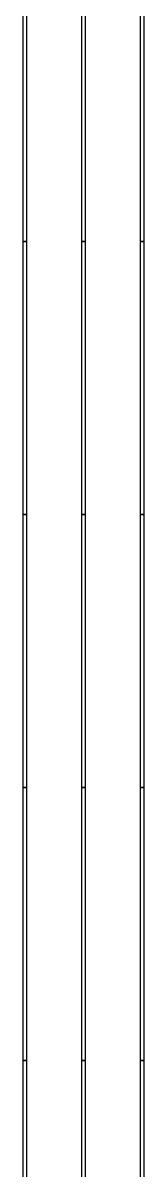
# Model space of a CAD drawing. Header units: millimetres. Extents: x -35150 to 1012618, y -518 to 497000.
# Drawn here: x -5547 to 5547, y 139955 to 245025 of the extents above; entities that cross this region are included whole.
import ezdxf

# ---------------------------------------------------------------- set-up
doc = ezdxf.new("R2010")
doc.units = ezdxf.units.MM
doc.layers.add('D-STR-STRC', color=7, linetype='Continuous', lineweight=25)

msp = doc.modelspace()

# ---------------------------------------------------------------- linework, layer by layer
at = {"layer": 'D-STR-STRC'}
for points in [[(-5547.2, 225000), (-5191.6, 225000), (-5191.6, 250000), (-5547.2, 250000)], [(-5547.2, 225000), (-5191.6, 225000), (-5191.6, 250000), (-5547.2, 250000)], [(-177.8, 225000), (177.8, 225000), (177.8, 250000), (-177.8, 250000)], [(-177.8, 225000), (177.8, 225000), (177.8, 250000), (-177.8, 250000)], [(5191.6, 225000), (5547.2, 225000), (5547.2, 250000), (5191.6, 250000)], [(5191.6, 225000), (5547.2, 225000), (5547.2, 250000), (5191.6, 250000)], [(-5547.2, 200000), (-5191.6, 200000), (-5191.6, 225000), (-5547.2, 225000)], [(-5191.6, 225000), (-5197.6, 225000), (-5215.4, 225000), (-5243.6, 225000), (-5280.5, 225000), (-5323.3, 225000), (-5369.4, 225000), (-5415.4, 225000), (-5458.3, 225000), (-5495.1, 225000), (-5523.3, 225000), (-5541.1, 225000), (-5547.2, 225000), (-5541.1, 225000), (-5523.3, 225000), (-5495.1, 225000), (-5458.3, 225000), (-5415.4, 225000), (-5369.4, 225000), (-5323.3, 225000), (-5280.5, 225000), (-5243.6, 225000), (-5215.4, 225000), (-5197.6, 225000)], [(-5547.2, 200000), (-5191.6, 200000), (-5191.6, 225000), (-5547.2, 225000)], [(-5191.6, 225000), (-5197.6, 225000), (-5215.4, 225000), (-5243.6, 225000), (-5280.5, 225000), (-5323.3, 225000), (-5369.4, 225000), (-5415.4, 225000), (-5458.3, 225000), (-5495.1, 225000), (-5523.3, 225000), (-5541.1, 225000), (-5547.2, 225000), (-5541.1, 225000), (-5523.3, 225000), (-5495.1, 225000), (-5458.3, 225000), (-5415.4, 225000), (-5369.4, 225000), (-5323.3, 225000), (-5280.5, 225000), (-5243.6, 225000), (-5215.4, 225000), (-5197.6, 225000)], [(-177.8, 200000), (177.8, 200000), (177.8, 225000), (-177.8, 225000)], [(177.8, 225000), (171.7, 225000), (154, 225000), (125.7, 225000), (88.9, 225000), (46, 225000), (0, 225000), (-46, 225000), (-88.9, 225000), (-125.7, 225000), (-154, 225000), (-171.7, 225000), (-177.8, 225000), (-171.7, 225000), (-154, 225000), (-125.7, 225000), (-88.9, 225000), (-46, 225000), (0, 225000), (46, 225000), (88.9, 225000), (125.7, 225000), (154, 225000), (171.7, 225000)], [(-177.8, 200000), (177.8, 200000), (177.8, 225000), (-177.8, 225000)], [(177.8, 225000), (171.7, 225000), (154, 225000), (125.7, 225000), (88.9, 225000), (46, 225000), (0, 225000), (-46, 225000), (-88.9, 225000), (-125.7, 225000), (-154, 225000), (-171.7, 225000), (-177.8, 225000), (-171.7, 225000), (-154, 225000), (-125.7, 225000), (-88.9, 225000), (-46, 225000), (0, 225000), (46, 225000), (88.9, 225000), (125.7, 225000), (154, 225000), (171.7, 225000)], [(5191.6, 200000), (5547.2, 200000), (5547.2, 225000), (5191.6, 225000)], [(5547.2, 225000), (5541.1, 225000), (5523.3, 225000), (5495.1, 225000), (5458.3, 225000), (5415.4, 225000), (5369.4, 225000), (5323.3, 225000), (5280.5, 225000), (5243.6, 225000), (5215.4, 225000), (5197.6, 225000), (5191.6, 225000), (5197.6, 225000), (5215.4, 225000), (5243.6, 225000), (5280.5, 225000), (5323.3, 225000), (5369.4, 225000), (5415.4, 225000), (5458.3, 225000), (5495.1, 225000), (5523.3, 225000), (5541.1, 225000)], [(5191.6, 200000), (5547.2, 200000), (5547.2, 225000), (5191.6, 225000)], [(5547.2, 225000), (5541.1, 225000), (5523.3, 225000), (5495.1, 225000), (5458.3, 225000), (5415.4, 225000), (5369.4, 225000), (5323.3, 225000), (5280.5, 225000), (5243.6, 225000), (5215.4, 225000), (5197.6, 225000), (5191.6, 225000), (5197.6, 225000), (5215.4, 225000), (5243.6, 225000), (5280.5, 225000), (5323.3, 225000), (5369.4, 225000), (5415.4, 225000), (5458.3, 225000), (5495.1, 225000), (5523.3, 225000), (5541.1, 225000)], [(-5547.2, 175000), (-5191.6, 175000), (-5191.6, 200000), (-5547.2, 200000)], [(-5191.6, 200000), (-5197.6, 200000), (-5215.4, 200000), (-5243.6, 200000), (-5280.5, 200000), (-5323.3, 200000), (-5369.4, 200000), (-5415.4, 200000), (-5458.3, 200000), (-5495.1, 200000), (-5523.3, 200000), (-5541.1, 200000), (-5547.2, 200000), (-5541.1, 200000), (-5523.3, 200000), (-5495.1, 200000), (-5458.3, 200000), (-5415.4, 200000), (-5369.4, 200000), (-5323.3, 200000), (-5280.5, 200000), (-5243.6, 200000), (-5215.4, 200000), (-5197.6, 200000)], [(-5547.2, 175000), (-5191.6, 175000), (-5191.6, 200000), (-5547.2, 200000)], [(-5191.6, 200000), (-5197.6, 200000), (-5215.4, 200000), (-5243.6, 200000), (-5280.5, 200000), (-5323.3, 200000), (-5369.4, 200000), (-5415.4, 200000), (-5458.3, 200000), (-5495.1, 200000), (-5523.3, 200000), (-5541.1, 200000), (-5547.2, 200000), (-5541.1, 200000), (-5523.3, 200000), (-5495.1, 200000), (-5458.3, 200000), (-5415.4, 200000), (-5369.4, 200000), (-5323.3, 200000), (-5280.5, 200000), (-5243.6, 200000), (-5215.4, 200000), (-5197.6, 200000)], [(-177.8, 175000), (177.8, 175000), (177.8, 200000), (-177.8, 200000)], [(177.8, 200000), (171.7, 200000), (154, 200000), (125.7, 200000), (88.9, 200000), (46, 200000), (0, 200000), (-46, 200000), (-88.9, 200000), (-125.7, 200000), (-154, 200000), (-171.7, 200000), (-177.8, 200000), (-171.7, 200000), (-154, 200000), (-125.7, 200000), (-88.9, 200000), (-46, 200000), (0, 200000), (46, 200000), (88.9, 200000), (125.7, 200000), (154, 200000), (171.7, 200000)], [(-177.8, 175000), (177.8, 175000), (177.8, 200000), (-177.8, 200000)], [(177.8, 200000), (171.7, 200000), (154, 200000), (125.7, 200000), (88.9, 200000), (46, 200000), (0, 200000), (-46, 200000), (-88.9, 200000), (-125.7, 200000), (-154, 200000), (-171.7, 200000), (-177.8, 200000), (-171.7, 200000), (-154, 200000), (-125.7, 200000), (-88.9, 200000), (-46, 200000), (0, 200000), (46, 200000), (88.9, 200000), (125.7, 200000), (154, 200000), (171.7, 200000)], [(5191.6, 175000), (5547.2, 175000), (5547.2, 200000), (5191.6, 200000)], [(5547.2, 200000), (5541.1, 200000), (5523.3, 200000), (5495.1, 200000), (5458.3, 200000), (5415.4, 200000), (5369.4, 200000), (5323.3, 200000), (5280.5, 200000), (5243.6, 200000), (5215.4, 200000), (5197.6, 200000), (5191.6, 200000), (5197.6, 200000), (5215.4, 200000), (5243.6, 200000), (5280.5, 200000), (5323.3, 200000), (5369.4, 200000), (5415.4, 200000), (5458.3, 200000), (5495.1, 200000), (5523.3, 200000), (5541.1, 200000)], [(5191.6, 175000), (5547.2, 175000), (5547.2, 200000), (5191.6, 200000)], [(5547.2, 200000), (5541.1, 200000), (5523.3, 200000), (5495.1, 200000), (5458.3, 200000), (5415.4, 200000), (5369.4, 200000), (5323.3, 200000), (5280.5, 200000), (5243.6, 200000), (5215.4, 200000), (5197.6, 200000), (5191.6, 200000), (5197.6, 200000), (5215.4, 200000), (5243.6, 200000), (5280.5, 200000), (5323.3, 200000), (5369.4, 200000), (5415.4, 200000), (5458.3, 200000), (5495.1, 200000), (5523.3, 200000), (5541.1, 200000)], [(-5547.2, 150000), (-5191.6, 150000), (-5191.6, 175000), (-5547.2, 175000)], [(-5191.6, 175000), (-5197.6, 175000), (-5215.4, 175000), (-5243.6, 175000), (-5280.5, 175000), (-5323.3, 175000), (-5369.4, 175000), (-5415.4, 175000), (-5458.3, 175000), (-5495.1, 175000), (-5523.3, 175000), (-5541.1, 175000), (-5547.2, 175000), (-5541.1, 175000), (-5523.3, 175000), (-5495.1, 175000), (-5458.3, 175000), (-5415.4, 175000), (-5369.4, 175000), (-5323.3, 175000), (-5280.5, 175000), (-5243.6, 175000), (-5215.4, 175000), (-5197.6, 175000)], [(-5547.2, 150000), (-5191.6, 150000), (-5191.6, 175000), (-5547.2, 175000)], [(-5191.6, 175000), (-5197.6, 175000), (-5215.4, 175000), (-5243.6, 175000), (-5280.5, 175000), (-5323.3, 175000), (-5369.4, 175000), (-5415.4, 175000), (-5458.3, 175000), (-5495.1, 175000), (-5523.3, 175000), (-5541.1, 175000), (-5547.2, 175000), (-5541.1, 175000), (-5523.3, 175000), (-5495.1, 175000), (-5458.3, 175000), (-5415.4, 175000), (-5369.4, 175000), (-5323.3, 175000), (-5280.5, 175000), (-5243.6, 175000), (-5215.4, 175000), (-5197.6, 175000)], [(-177.8, 150000), (177.8, 150000), (177.8, 175000), (-177.8, 175000)], [(177.8, 175000), (171.7, 175000), (154, 175000), (125.7, 175000), (88.9, 175000), (46, 175000), (0, 175000), (-46, 175000), (-88.9, 175000), (-125.7, 175000), (-154, 175000), (-171.7, 175000), (-177.8, 175000), (-171.7, 175000), (-154, 175000), (-125.7, 175000), (-88.9, 175000), (-46, 175000), (0, 175000), (46, 175000), (88.9, 175000), (125.7, 175000), (154, 175000), (171.7, 175000)], [(-177.8, 150000), (177.8, 150000), (177.8, 175000), (-177.8, 175000)], [(177.8, 175000), (171.7, 175000), (154, 175000), (125.7, 175000), (88.9, 175000), (46, 175000), (0, 175000), (-46, 175000), (-88.9, 175000), (-125.7, 175000), (-154, 175000), (-171.7, 175000), (-177.8, 175000), (-171.7, 175000), (-154, 175000), (-125.7, 175000), (-88.9, 175000), (-46, 175000), (0, 175000), (46, 175000), (88.9, 175000), (125.7, 175000), (154, 175000), (171.7, 175000)], [(5191.6, 150000), (5547.2, 150000), (5547.2, 175000), (5191.6, 175000)], [(5547.2, 175000), (5541.1, 175000), (5523.3, 175000), (5495.1, 175000), (5458.3, 175000), (5415.4, 175000), (5369.4, 175000), (5323.3, 175000), (5280.5, 175000), (5243.6, 175000), (5215.4, 175000), (5197.6, 175000), (5191.6, 175000), (5197.6, 175000), (5215.4, 175000), (5243.6, 175000), (5280.5, 175000), (5323.3, 175000), (5369.4, 175000), (5415.4, 175000), (5458.3, 175000), (5495.1, 175000), (5523.3, 175000), (5541.1, 175000)], [(5191.6, 150000), (5547.2, 150000), (5547.2, 175000), (5191.6, 175000)], [(5547.2, 175000), (5541.1, 175000), (5523.3, 175000), (5495.1, 175000), (5458.3, 175000), (5415.4, 175000), (5369.4, 175000), (5323.3, 175000), (5280.5, 175000), (5243.6, 175000), (5215.4, 175000), (5197.6, 175000), (5191.6, 175000), (5197.6, 175000), (5215.4, 175000), (5243.6, 175000), (5280.5, 175000), (5323.3, 175000), (5369.4, 175000), (5415.4, 175000), (5458.3, 175000), (5495.1, 175000), (5523.3, 175000), (5541.1, 175000)], [(-5547.2, 125000), (-5191.6, 125000), (-5191.6, 150000), (-5547.2, 150000)], [(-5191.6, 150000), (-5197.6, 150000), (-5215.4, 150000), (-5243.6, 150000), (-5280.5, 150000), (-5323.3, 150000), (-5369.4, 150000), (-5415.4, 150000), (-5458.3, 150000), (-5495.1, 150000), (-5523.3, 150000), (-5541.1, 150000), (-5547.2, 150000), (-5541.1, 150000), (-5523.3, 150000), (-5495.1, 150000), (-5458.3, 150000), (-5415.4, 150000), (-5369.4, 150000), (-5323.3, 150000), (-5280.5, 150000), (-5243.6, 150000), (-5215.4, 150000), (-5197.6, 150000)], [(-5547.2, 125000), (-5191.6, 125000), (-5191.6, 150000), (-5547.2, 150000)], [(-5191.6, 150000), (-5197.6, 150000), (-5215.4, 150000), (-5243.6, 150000), (-5280.5, 150000), (-5323.3, 150000), (-5369.4, 150000), (-5415.4, 150000), (-5458.3, 150000), (-5495.1, 150000), (-5523.3, 150000), (-5541.1, 150000), (-5547.2, 150000), (-5541.1, 150000), (-5523.3, 150000), (-5495.1, 150000), (-5458.3, 150000), (-5415.4, 150000), (-5369.4, 150000), (-5323.3, 150000), (-5280.5, 150000), (-5243.6, 150000), (-5215.4, 150000), (-5197.6, 150000)], [(-177.8, 125000), (177.8, 125000), (177.8, 150000), (-177.8, 150000)], [(177.8, 150000), (171.7, 150000), (154, 150000), (125.7, 150000), (88.9, 150000), (46, 150000), (0, 150000), (-46, 150000), (-88.9, 150000), (-125.7, 150000), (-154, 150000), (-171.7, 150000), (-177.8, 150000), (-171.7, 150000), (-154, 150000), (-125.7, 150000), (-88.9, 150000), (-46, 150000), (0, 150000), (46, 150000), (88.9, 150000), (125.7, 150000), (154, 150000), (171.7, 150000)], [(-177.8, 125000), (177.8, 125000), (177.8, 150000), (-177.8, 150000)], [(177.8, 150000), (171.7, 150000), (154, 150000), (125.7, 150000), (88.9, 150000), (46, 150000), (0, 150000), (-46, 150000), (-88.9, 150000), (-125.7, 150000), (-154, 150000), (-171.7, 150000), (-177.8, 150000), (-171.7, 150000), (-154, 150000), (-125.7, 150000), (-88.9, 150000), (-46, 150000), (0, 150000), (46, 150000), (88.9, 150000), (125.7, 150000), (154, 150000), (171.7, 150000)], [(5191.6, 125000), (5547.2, 125000), (5547.2, 150000), (5191.6, 150000)], [(5547.2, 150000), (5541.1, 150000), (5523.3, 150000), (5495.1, 150000), (5458.3, 150000), (5415.4, 150000), (5369.4, 150000), (5323.3, 150000), (5280.5, 150000), (5243.6, 150000), (5215.4, 150000), (5197.6, 150000), (5191.6, 150000), (5197.6, 150000), (5215.4, 150000), (5243.6, 150000), (5280.5, 150000), (5323.3, 150000), (5369.4, 150000), (5415.4, 150000), (5458.3, 150000), (5495.1, 150000), (5523.3, 150000), (5541.1, 150000)], [(5191.6, 125000), (5547.2, 125000), (5547.2, 150000), (5191.6, 150000)], [(5547.2, 150000), (5541.1, 150000), (5523.3, 150000), (5495.1, 150000), (5458.3, 150000), (5415.4, 150000), (5369.4, 150000), (5323.3, 150000), (5280.5, 150000), (5243.6, 150000), (5215.4, 150000), (5197.6, 150000), (5191.6, 150000), (5197.6, 150000), (5215.4, 150000), (5243.6, 150000), (5280.5, 150000), (5323.3, 150000), (5369.4, 150000), (5415.4, 150000), (5458.3, 150000), (5495.1, 150000), (5523.3, 150000), (5541.1, 150000)]]:
    msp.add_lwpolyline(points, close=True, dxfattribs=at)

doc.saveas('drawing.dxf')
